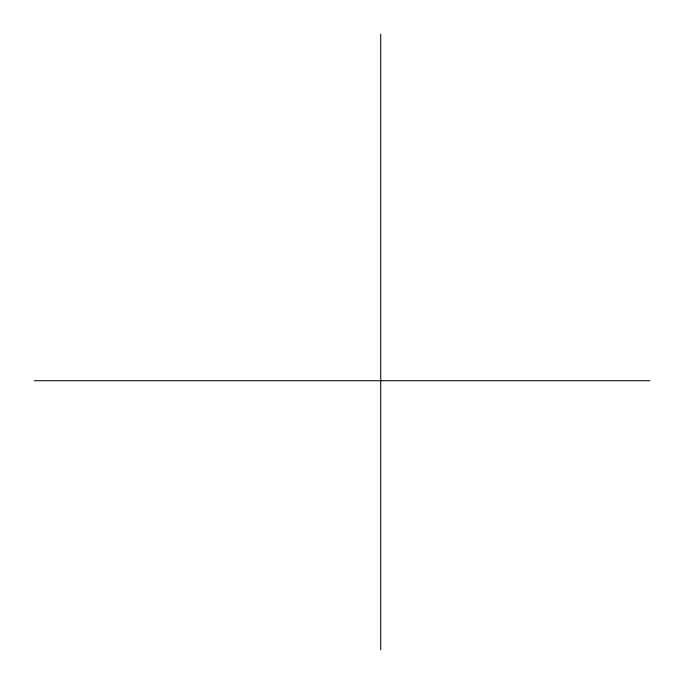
<?xml version="1.0" encoding="UTF-8"?>
<svg xmlns="http://www.w3.org/2000/svg" width="684" height="684" viewBox="0 0 684 684"><rect width="100%" height="100%" fill="white"/><g stroke="black" fill="none" stroke-linecap="round" stroke-linejoin="round"><path stroke-width="1.03" d="M34.2 380.723L649.8 380.723M380.723 34.2L380.723 649.8"/></g></svg>
